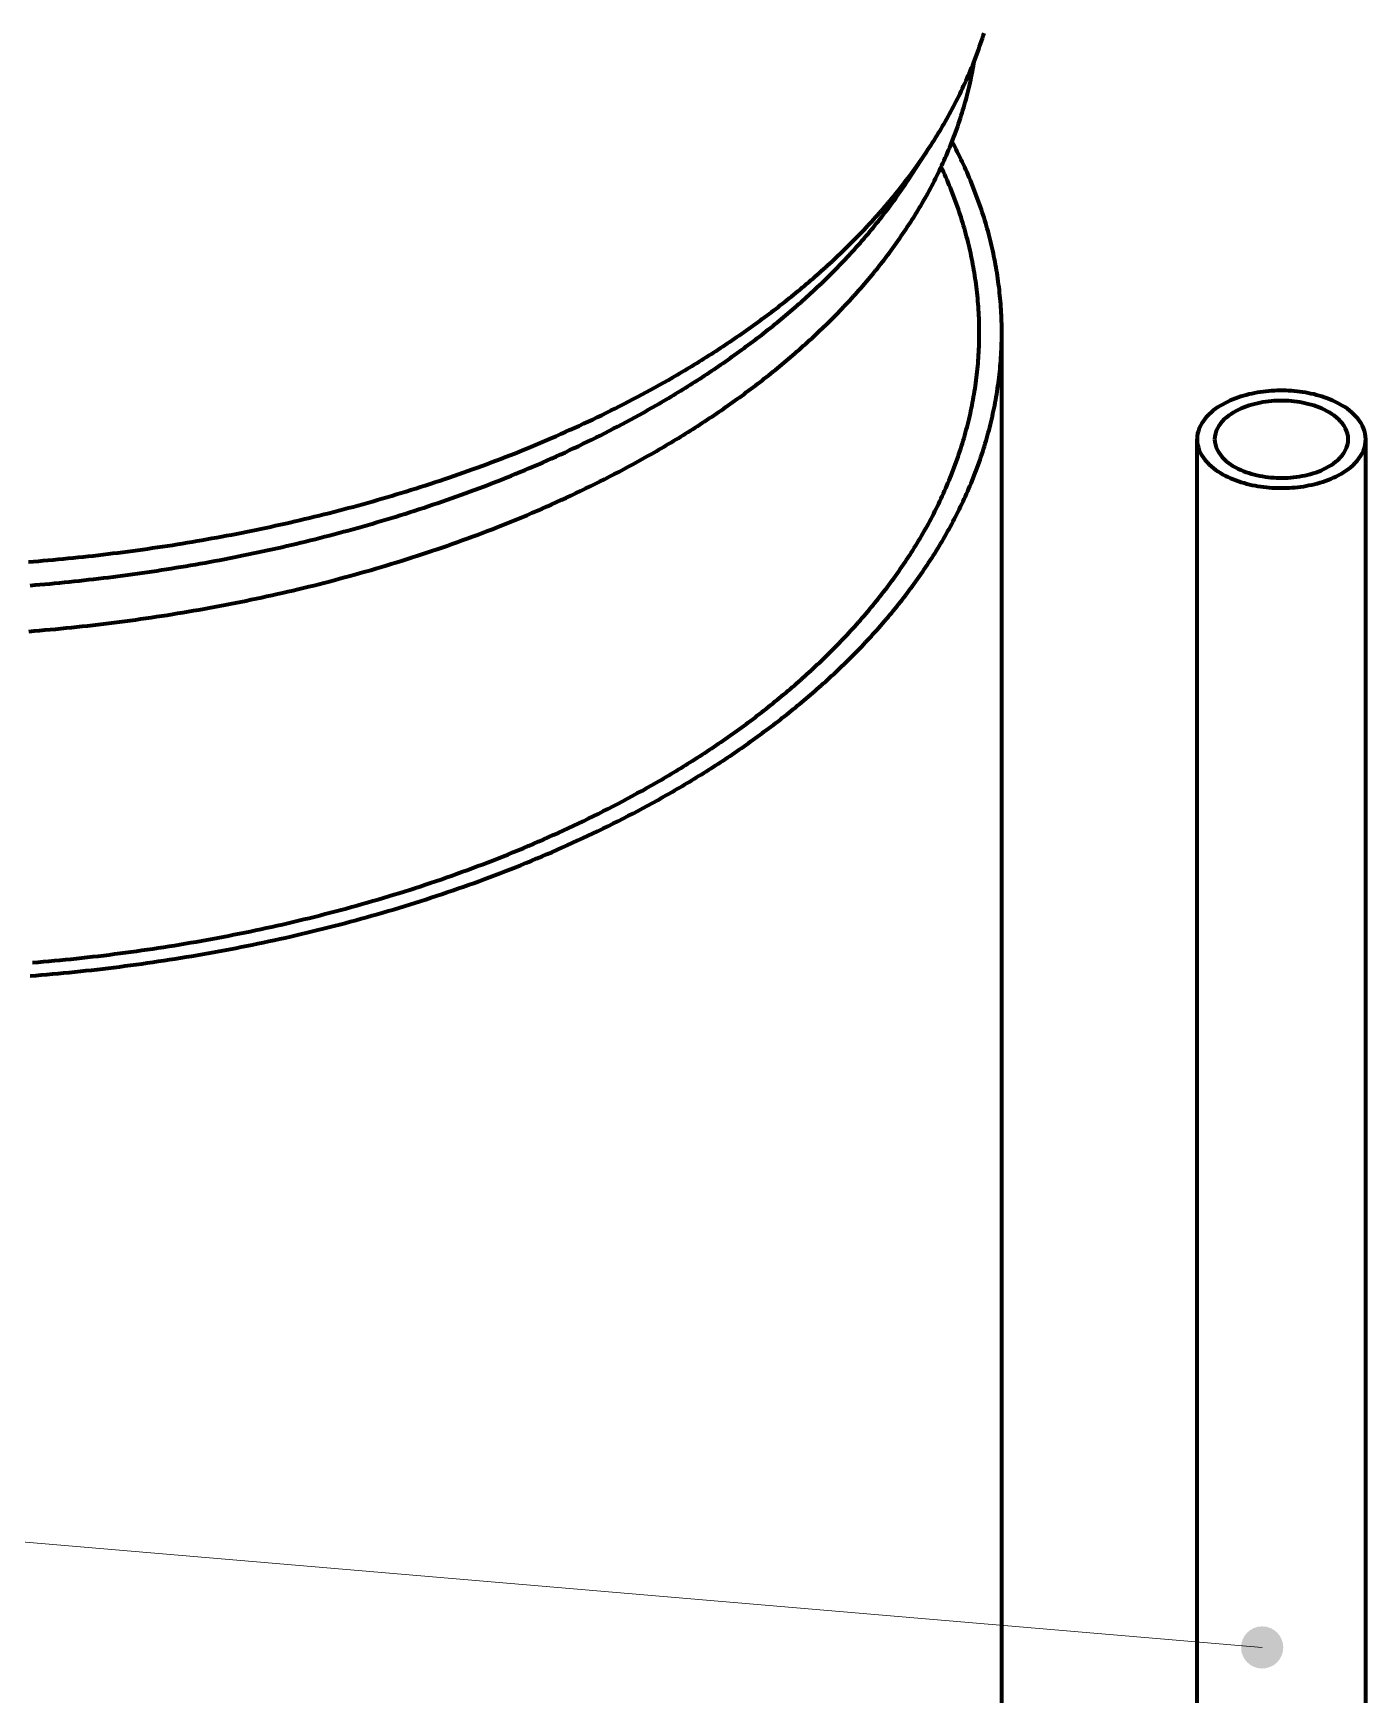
# Model space of a CAD drawing. Header units: millimetres. Extents: x 0 to 841, y 0 to 594.
# Drawn here: x 293.34 to 331.25, y 332.36 to 379.63 of the extents above; entities that cross this region are included whole.
import ezdxf

# ---------------------------------------------------------------- set-up
doc = ezdxf.new("R2010")
doc.units = ezdxf.units.MM
doc.layers.add('01-VISIBLE', color=7, linetype='CONTINUOUS', lineweight=70)
doc.layers.add('08-FINA', color=5, linetype='CONTINUOUS', lineweight=18)

msp = doc.modelspace()

# ---------------------------------------------------------------- hatches: boundary and pattern name
at = {"layer": '08-FINA'}
h = msp.add_hatch(color=7, dxfattribs=at)
h.dxf.hatch_style = 1
edge = h.paths.add_edge_path()
edge.add_arc((328.307, 333.707), 0.6, 0, 360)

# ---------------------------------------------------------------- linework, layer by layer
at = {"layer": '01-VISIBLE'}
for p, q in [((318.232, 375.453), (318.831, 376.368)), ((320.898, 266.605), (320.898, 371.117)), ((326.455, 230.994), (326.455, 368.079)), ((331.255, 230.994), (331.255, 368.079))]:
    msp.add_line(p, q, dxfattribs=at)
for points in [[(318.831, 376.368), (318.875, 376.435), (318.919, 376.503), (318.962, 376.572), (319.005, 376.64), (319.048, 376.709), (319.09, 376.778), (319.132, 376.847), (319.173, 376.916), (319.214, 376.986), (319.255, 377.056), (319.295, 377.126), (319.335, 377.196), (319.374, 377.267), (319.413, 377.337), (319.452, 377.408), (319.49, 377.48), (319.527, 377.551), (319.565, 377.623), (319.601, 377.695), (319.638, 377.767), (319.674, 377.839), (319.709, 377.912), (319.744, 377.985), (319.779, 378.058), (319.813, 378.131), (319.847, 378.204), (319.88, 378.278), (319.913, 378.352), (319.945, 378.426), (319.977, 378.5), (320.008, 378.575), (320.039, 378.649), (320.07, 378.724), (320.1, 378.799), (320.129, 378.875), (320.158, 378.95), (320.186, 379.026), (320.214, 379.102), (320.242, 379.178), (320.268, 379.254), (320.295, 379.33), (320.321, 379.407), (320.346, 379.484), (320.371, 379.56), (320.395, 379.638)], [(311.072, 367.745), (311.142, 367.786), (311.212, 367.826), (311.281, 367.867), (311.35, 367.908), (311.419, 367.949), (311.488, 367.99), (311.557, 368.032), (311.626, 368.073), (311.695, 368.115), (311.763, 368.157), (311.832, 368.199), (311.9, 368.242), (311.968, 368.284), (312.036, 368.327), (312.104, 368.37), (312.172, 368.413), (312.24, 368.457), (312.307, 368.5), (312.375, 368.544), (312.442, 368.588), (312.509, 368.632), (312.576, 368.677), (312.643, 368.722), (312.71, 368.766), (312.776, 368.811), (312.843, 368.857), (312.909, 368.902), (312.975, 368.948), (313.041, 368.994), (313.107, 369.04), (313.173, 369.086), (313.239, 369.132), (313.304, 369.179), (313.37, 369.226), (313.435, 369.273), (313.5, 369.32), (313.565, 369.368), (313.629, 369.416), (313.694, 369.464), (313.758, 369.512), (313.822, 369.56), (313.886, 369.609), (313.95, 369.658), (314.014, 369.707), (314.078, 369.756), (314.141, 369.805), (314.204, 369.855), (314.267, 369.905), (314.33, 369.955), (314.393, 370.005), (314.455, 370.056), (314.518, 370.107), (314.58, 370.158), (314.642, 370.209), (314.704, 370.261), (314.765, 370.312), (314.827, 370.364), (314.888, 370.416), (314.949, 370.469), (315.01, 370.521), (315.07, 370.574), (315.131, 370.627), (315.191, 370.68), (315.251, 370.734), (315.311, 370.788), (315.37, 370.842), (315.43, 370.896), (315.489, 370.95), (315.548, 371.005), (315.607, 371.06), (315.665, 371.115), (315.723, 371.17), (315.782, 371.226), (315.839, 371.282), (315.897, 371.338), (315.954, 371.394), (316.012, 371.451), (316.069, 371.508), (316.125, 371.565), (316.182, 371.622), (316.238, 371.679), (316.294, 371.737), (316.35, 371.795), (316.405, 371.853), (316.46, 371.912), (316.515, 371.971), (316.57, 372.03), (316.624, 372.089), (316.678, 372.148), (316.732, 372.208), (316.786, 372.268), (316.839, 372.328), (316.892, 372.388), (316.945, 372.449), (316.998, 372.51), (317.05, 372.571), (317.102, 372.632), (317.153, 372.694), (317.205, 372.756), (317.256, 372.818), (317.307, 372.88), (317.357, 372.943), (317.407, 373.006), (317.457, 373.069), (317.507, 373.132), (317.556, 373.196), (317.605, 373.26), (317.653, 373.324), (317.701, 373.388), (317.749, 373.453), (317.797, 373.518), (317.844, 373.583), (317.891, 373.648), (317.938, 373.714), (317.984, 373.779), (318.03, 373.845), (318.075, 373.912), (318.12, 373.978), (318.165, 374.045), (318.209, 374.112), (318.253, 374.179), (318.297, 374.247), (318.34, 374.315), (318.383, 374.383), (318.426, 374.451), (318.468, 374.519), (318.51, 374.588), (318.551, 374.657), (318.592, 374.726), (318.633, 374.796), (318.673, 374.865), (318.713, 374.935), (318.752, 375.005), (318.791, 375.076), (318.829, 375.146), (318.867, 375.217), (318.905, 375.288), (318.942, 375.36), (318.979, 375.431), (319.015, 375.503), (319.051, 375.575), (319.087, 375.647), (319.122, 375.719), (319.156, 375.792), (319.19, 375.865), (319.224, 375.938), (319.257, 376.011), (319.29, 376.085), (319.322, 376.158), (319.354, 376.232), (319.385, 376.306), (319.416, 376.381), (319.446, 376.455), (319.476, 376.53), (319.505, 376.605), (319.533, 376.68), (319.562, 376.755), (319.589, 376.831), (319.617, 376.906), (319.643, 376.982), (319.669, 377.058), (319.695, 377.134), (319.72, 377.211), (319.745, 377.287), (319.769, 377.364), (319.792, 377.441), (319.815, 377.518), (319.838, 377.595), (319.86, 377.673), (319.881, 377.75), (319.902, 377.828), (319.922, 377.906), (319.941, 377.984), (319.961, 378.062), (319.979, 378.14), (319.997, 378.218), (320.014, 378.297), (320.031, 378.376), (320.047, 378.454), (320.063, 378.533), (320.078, 378.612), (320.092, 378.691), (320.106, 378.77), (320.119, 378.85)], [(311.525, 369.836), (311.595, 369.876), (311.664, 369.916), (311.733, 369.957), (311.803, 369.998), (311.872, 370.039), (311.941, 370.08), (312.01, 370.122), (312.079, 370.163), (312.147, 370.205), (312.216, 370.247), (312.284, 370.289), (312.353, 370.332), (312.421, 370.374), (312.489, 370.417), (312.557, 370.46), (312.625, 370.503), (312.692, 370.546), (312.76, 370.59), (312.827, 370.634), (312.895, 370.678), (312.962, 370.722), (313.029, 370.766), (313.096, 370.81), (313.163, 370.855), (313.229, 370.9), (313.296, 370.945), (313.362, 370.991), (313.429, 371.036), (313.495, 371.082), (313.561, 371.128), (313.627, 371.174), (313.692, 371.22), (313.758, 371.267), (313.823, 371.313), (313.888, 371.36), (313.954, 371.408), (314.019, 371.455), (314.083, 371.503), (314.148, 371.55), (314.212, 371.598), (314.277, 371.647), (314.341, 371.695), (314.405, 371.744), (314.469, 371.792), (314.533, 371.841), (314.596, 371.891), (314.659, 371.94), (314.723, 371.99), (314.786, 372.04), (314.849, 372.09), (314.911, 372.14), (314.974, 372.191), (315.036, 372.242), (315.098, 372.293), (315.16, 372.344), (315.222, 372.395), (315.284, 372.447), (315.345, 372.499), (315.406, 372.551), (315.467, 372.603), (315.528, 372.656), (315.589, 372.708), (315.649, 372.761), (315.71, 372.815), (315.77, 372.868), (315.829, 372.922), (315.889, 372.976), (315.949, 373.03), (316.008, 373.084), (316.067, 373.139), (316.126, 373.193), (316.184, 373.248), (316.243, 373.304), (316.301, 373.359), (316.359, 373.415), (316.417, 373.471), (316.474, 373.527), (316.531, 373.583), (316.588, 373.64), (316.645, 373.697), (316.702, 373.754), (316.758, 373.811), (316.814, 373.869), (316.87, 373.927), (316.926, 373.985), (316.981, 374.043), (317.036, 374.102), (317.091, 374.16), (317.146, 374.219), (317.2, 374.279), (317.254, 374.338), (317.308, 374.398), (317.362, 374.458), (317.415, 374.518), (317.468, 374.578), (317.521, 374.639), (317.573, 374.7), (317.625, 374.761), (317.677, 374.822), (317.729, 374.884), (317.78, 374.946), (317.831, 375.008), (317.882, 375.07), (317.933, 375.133), (317.983, 375.196), (318.033, 375.259), (318.082, 375.322), (318.131, 375.386), (318.18, 375.449), (318.229, 375.513), (318.277, 375.578), (318.325, 375.642), (318.373, 375.707), (318.42, 375.772), (318.467, 375.837), (318.514, 375.903), (318.56, 375.968), (318.606, 376.034), (318.652, 376.101), (318.697, 376.167), (318.742, 376.234), (318.787, 376.301), (318.831, 376.368)], [(320.898, 371.117), (320.897, 371.198), (320.896, 371.279), (320.895, 371.36), (320.893, 371.441), (320.89, 371.522), (320.887, 371.603), (320.883, 371.683), (320.878, 371.764), (320.873, 371.845), (320.867, 371.926), (320.86, 372.007), (320.853, 372.087), (320.846, 372.168), (320.837, 372.249), (320.829, 372.329), (320.819, 372.41), (320.809, 372.49), (320.798, 372.57), (320.787, 372.651), (320.775, 372.731), (320.763, 372.811), (320.75, 372.891), (320.736, 372.971), (320.722, 373.05), (320.707, 373.13), (320.692, 373.209), (320.676, 373.289), (320.659, 373.368), (320.642, 373.447), (320.624, 373.526), (320.606, 373.605), (320.587, 373.684), (320.568, 373.763), (320.548, 373.841), (320.527, 373.92), (320.506, 373.998), (320.484, 374.076), (320.462, 374.154), (320.44, 374.232), (320.416, 374.309), (320.392, 374.387), (320.368, 374.464), (320.343, 374.541), (320.318, 374.618), (320.292, 374.695), (320.265, 374.771), (320.238, 374.848), (320.211, 374.924), (320.183, 375), (320.154, 375.076), (320.125, 375.151), (320.096, 375.227), (320.066, 375.302), (320.035, 375.377), (320.004, 375.452), (319.973, 375.526), (319.941, 375.601), (319.908, 375.675), (319.875, 375.749), (319.842, 375.823), (319.808, 375.896), (319.774, 375.97), (319.739, 376.043), (319.704, 376.116), (319.668, 376.189), (319.632, 376.261), (319.595, 376.333), (319.558, 376.406), (319.521, 376.477), (319.483, 376.549)], [(320.258, 371.117), (320.257, 371.198), (320.256, 371.279), (320.255, 371.36), (320.253, 371.442), (320.25, 371.523), (320.246, 371.604), (320.242, 371.685), (320.237, 371.767), (320.232, 371.848), (320.226, 371.929), (320.219, 372.01), (320.212, 372.091), (320.204, 372.172), (320.196, 372.252), (320.187, 372.333), (320.177, 372.414), (320.167, 372.495), (320.156, 372.575), (320.144, 372.656), (320.132, 372.736), (320.119, 372.816), (320.106, 372.896), (320.092, 372.977), (320.077, 373.056), (320.062, 373.136), (320.046, 373.216), (320.03, 373.296), (320.013, 373.375), (319.995, 373.455), (319.977, 373.534), (319.958, 373.613), (319.939, 373.692), (319.919, 373.771), (319.898, 373.849), (319.877, 373.928), (319.856, 374.006), (319.833, 374.084), (319.811, 374.162), (319.787, 374.24), (319.763, 374.318), (319.739, 374.396), (319.714, 374.473), (319.689, 374.55), (319.663, 374.627), (319.636, 374.704), (319.609, 374.781), (319.581, 374.857), (319.553, 374.933), (319.524, 375.009), (319.495, 375.085), (319.465, 375.161), (319.435, 375.236), (319.404, 375.312), (319.373, 375.387), (319.341, 375.461), (319.309, 375.536), (319.276, 375.61), (319.243, 375.685), (319.209, 375.759), (319.175, 375.832)], [(311.072, 369.052), (311.142, 369.092), (311.211, 369.132), (311.28, 369.173), (311.349, 369.214), (311.418, 369.254), (311.487, 369.296), (311.555, 369.337), (311.624, 369.378), (311.692, 369.42), (311.76, 369.462), (311.829, 369.504), (311.897, 369.546), (311.965, 369.589), (312.032, 369.631), (312.1, 369.674), (312.168, 369.717), (312.235, 369.76), (312.302, 369.804), (312.369, 369.847), (312.437, 369.891), (312.503, 369.935), (312.57, 369.979), (312.637, 370.024), (312.703, 370.068), (312.77, 370.113), (312.836, 370.158), (312.902, 370.204), (312.968, 370.249), (313.034, 370.295), (313.099, 370.34), (313.165, 370.387), (313.23, 370.433), (313.296, 370.479), (313.361, 370.526), (313.426, 370.573), (313.49, 370.62), (313.555, 370.667), (313.619, 370.715), (313.684, 370.763), (313.748, 370.81), (313.812, 370.859), (313.876, 370.907), (313.939, 370.956), (314.003, 371.004), (314.066, 371.053), (314.129, 371.103), (314.192, 371.152), (314.255, 371.202), (314.318, 371.252), (314.38, 371.302), (314.443, 371.352), (314.505, 371.403), (314.567, 371.453), (314.628, 371.504), (314.69, 371.556), (314.751, 371.607), (314.813, 371.659), (314.874, 371.711), (314.934, 371.763), (314.995, 371.815), (315.055, 371.868), (315.116, 371.92), (315.176, 371.973), (315.236, 372.027), (315.295, 372.08), (315.355, 372.134), (315.414, 372.188), (315.473, 372.242), (315.532, 372.296), (315.59, 372.351), (315.649, 372.406), (315.707, 372.461), (315.765, 372.516), (315.822, 372.572), (315.88, 372.627), (315.937, 372.684), (315.994, 372.74), (316.051, 372.796), (316.107, 372.853), (316.164, 372.91), (316.22, 372.967), (316.275, 373.025), (316.331, 373.082), (316.386, 373.14), (316.441, 373.198), (316.496, 373.257), (316.551, 373.315), (316.605, 373.374), (316.659, 373.433), (316.713, 373.493), (316.766, 373.552), (316.82, 373.612), (316.873, 373.672), (316.925, 373.733), (316.978, 373.793), (317.03, 373.854), (317.082, 373.915), (317.133, 373.976), (317.184, 374.038), (317.235, 374.1), (317.286, 374.162), (317.336, 374.224), (317.387, 374.286), (317.436, 374.349), (317.486, 374.412), (317.535, 374.475), (317.584, 374.539), (317.632, 374.603), (317.68, 374.667), (317.728, 374.731), (317.776, 374.795), (317.823, 374.86), (317.87, 374.925), (317.916, 374.99), (317.963, 375.055), (318.008, 375.121), (318.054, 375.187), (318.099, 375.253), (318.144, 375.32), (318.188, 375.386), (318.232, 375.453)], [(311.072, 358.314), (311.142, 358.354), (311.211, 358.394), (311.28, 358.435), (311.349, 358.476), (311.418, 358.517), (311.487, 358.558), (311.555, 358.599), (311.624, 358.64), (311.692, 358.682), (311.761, 358.724), (311.829, 358.766), (311.897, 358.808), (311.965, 358.851), (312.033, 358.893), (312.1, 358.936), (312.168, 358.979), (312.235, 359.022), (312.303, 359.066), (312.37, 359.11), (312.437, 359.153), (312.504, 359.197), (312.57, 359.242), (312.637, 359.286), (312.704, 359.331), (312.77, 359.376), (312.836, 359.421), (312.902, 359.466), (312.968, 359.511), (313.034, 359.557), (313.1, 359.603), (313.165, 359.649), (313.231, 359.695), (313.296, 359.742), (313.361, 359.788), (313.426, 359.835), (313.491, 359.882), (313.555, 359.93), (313.62, 359.977), (313.684, 360.025), (313.748, 360.073), (313.812, 360.121), (313.876, 360.169), (313.94, 360.218), (314.003, 360.267), (314.067, 360.316), (314.13, 360.365), (314.193, 360.415), (314.256, 360.464), (314.318, 360.514), (314.381, 360.564), (314.443, 360.615), (314.505, 360.665), (314.567, 360.716), (314.629, 360.767), (314.691, 360.818), (314.752, 360.87), (314.813, 360.921), (314.874, 360.973), (314.935, 361.025), (314.996, 361.078), (315.056, 361.13), (315.116, 361.183), (315.176, 361.236), (315.236, 361.289), (315.296, 361.343), (315.355, 361.397), (315.415, 361.451), (315.474, 361.505), (315.532, 361.559), (315.591, 361.614), (315.649, 361.669), (315.707, 361.724), (315.765, 361.779), (315.823, 361.835), (315.881, 361.89), (315.938, 361.946), (315.995, 362.003), (316.052, 362.059), (316.108, 362.116), (316.164, 362.173), (316.22, 362.23), (316.276, 362.288), (316.332, 362.345), (316.387, 362.403), (316.442, 362.461), (316.497, 362.52), (316.552, 362.578), (316.606, 362.637), (316.66, 362.696), (316.714, 362.756), (316.767, 362.815), (316.821, 362.875), (316.873, 362.935), (316.926, 362.996), (316.979, 363.056), (317.031, 363.117), (317.083, 363.178), (317.134, 363.239), (317.185, 363.301), (317.236, 363.363), (317.287, 363.425), (317.337, 363.487), (317.387, 363.55), (317.437, 363.612), (317.487, 363.675), (317.536, 363.739), (317.585, 363.802), (317.633, 363.866), (317.681, 363.93), (317.729, 363.994), (317.777, 364.059), (317.824, 364.123), (317.871, 364.188), (317.917, 364.254), (317.964, 364.319), (318.009, 364.385), (318.055, 364.451), (318.1, 364.517), (318.145, 364.583), (318.189, 364.65), (318.233, 364.717), (318.277, 364.784), (318.32, 364.851), (318.363, 364.919), (318.406, 364.987), (318.448, 365.055), (318.49, 365.123), (318.531, 365.192), (318.572, 365.261), (318.613, 365.33), (318.653, 365.399), (318.693, 365.468), (318.732, 365.538), (318.771, 365.608), (318.81, 365.678), (318.848, 365.749), (318.885, 365.82), (318.923, 365.89), (318.96, 365.962), (318.996, 366.033), (319.032, 366.104), (319.068, 366.176), (319.103, 366.248), (319.137, 366.32), (319.172, 366.393), (319.205, 366.466), (319.239, 366.538), (319.271, 366.612), (319.304, 366.685), (319.335, 366.758), (319.367, 366.832), (319.398, 366.906), (319.428, 366.98), (319.458, 367.054), (319.488, 367.129), (319.516, 367.204), (319.545, 367.278), (319.573, 367.354), (319.6, 367.429), (319.627, 367.504), (319.653, 367.58), (319.679, 367.656), (319.705, 367.732), (319.729, 367.808), (319.754, 367.884), (319.778, 367.961), (319.801, 368.037), (319.823, 368.114), (319.846, 368.191), (319.867, 368.268), (319.888, 368.346), (319.909, 368.423), (319.929, 368.501), (319.948, 368.578), (319.967, 368.656), (319.985, 368.734), (320.003, 368.812), (320.02, 368.891), (320.036, 368.969), (320.052, 369.047), (320.068, 369.126), (320.082, 369.205), (320.096, 369.284), (320.11, 369.363), (320.123, 369.442), (320.136, 369.521), (320.147, 369.6), (320.159, 369.679), (320.169, 369.759), (320.179, 369.838), (320.189, 369.918), (320.198, 369.997), (320.206, 370.077), (320.214, 370.157), (320.221, 370.237), (320.227, 370.316), (320.233, 370.396), (320.238, 370.476), (320.243, 370.556), (320.247, 370.636), (320.25, 370.716), (320.253, 370.796), (320.255, 370.876), (320.256, 370.956), (320.257, 371.037), (320.258, 371.117)], [(311.525, 358.053), (311.594, 358.093), (311.664, 358.133), (311.733, 358.174), (311.802, 358.215), (311.871, 358.255), (311.94, 358.297), (312.008, 358.338), (312.077, 358.379), (312.146, 358.421), (312.214, 358.463), (312.282, 358.505), (312.35, 358.547), (312.418, 358.59), (312.486, 358.632), (312.554, 358.675), (312.622, 358.718), (312.689, 358.761), (312.757, 358.805), (312.824, 358.848), (312.891, 358.892), (312.958, 358.936), (313.025, 358.98), (313.092, 359.025), (313.158, 359.069), (313.225, 359.114), (313.291, 359.159), (313.358, 359.204), (313.424, 359.25), (313.49, 359.295), (313.555, 359.341), (313.621, 359.387), (313.687, 359.433), (313.752, 359.48), (313.817, 359.526), (313.882, 359.573), (313.947, 359.62), (314.012, 359.667), (314.077, 359.715), (314.141, 359.762), (314.206, 359.81), (314.27, 359.858), (314.334, 359.907), (314.398, 359.955), (314.461, 360.004), (314.525, 360.053), (314.588, 360.102), (314.652, 360.151), (314.715, 360.201), (314.778, 360.25), (314.84, 360.3), (314.903, 360.35), (314.965, 360.401), (315.027, 360.451), (315.089, 360.502), (315.151, 360.553), (315.213, 360.605), (315.274, 360.656), (315.336, 360.708), (315.397, 360.76), (315.458, 360.812), (315.518, 360.864), (315.579, 360.917), (315.639, 360.97), (315.699, 361.023), (315.759, 361.076), (315.819, 361.129), (315.879, 361.183), (315.938, 361.237), (315.997, 361.291), (316.056, 361.346), (316.115, 361.4), (316.173, 361.455), (316.231, 361.51), (316.29, 361.565), (316.347, 361.621), (316.405, 361.677), (316.462, 361.733), (316.52, 361.789), (316.577, 361.845), (316.633, 361.902), (316.69, 361.959), (316.746, 362.016), (316.802, 362.073), (316.858, 362.131), (316.913, 362.189), (316.969, 362.247), (317.024, 362.305), (317.078, 362.364), (317.133, 362.422), (317.187, 362.481), (317.241, 362.541), (317.295, 362.6), (317.349, 362.66), (317.402, 362.72), (317.455, 362.78), (317.507, 362.841), (317.56, 362.901), (317.612, 362.962), (317.664, 363.023), (317.715, 363.085), (317.767, 363.146), (317.818, 363.208), (317.868, 363.27), (317.919, 363.333), (317.969, 363.395), (318.019, 363.458), (318.068, 363.521), (318.117, 363.584), (318.166, 363.648), (318.215, 363.712), (318.263, 363.776), (318.311, 363.84), (318.359, 363.905), (318.406, 363.969), (318.453, 364.034), (318.5, 364.1), (318.546, 364.165), (318.592, 364.231), (318.638, 364.297), (318.683, 364.363), (318.728, 364.429), (318.772, 364.496), (318.817, 364.563), (318.86, 364.63), (318.904, 364.697), (318.947, 364.765), (318.99, 364.833), (319.032, 364.901), (319.074, 364.969), (319.116, 365.038), (319.157, 365.106), (319.198, 365.175), (319.238, 365.245), (319.278, 365.314), (319.318, 365.384), (319.357, 365.454), (319.396, 365.524), (319.435, 365.594), (319.473, 365.665), (319.51, 365.736), (319.547, 365.807), (319.584, 365.878), (319.62, 365.949), (319.656, 366.021), (319.692, 366.093), (319.727, 366.165), (319.761, 366.237), (319.796, 366.31), (319.829, 366.383), (319.863, 366.456), (319.895, 366.529), (319.928, 366.602), (319.959, 366.676), (319.991, 366.75), (320.022, 366.824), (320.052, 366.898), (320.082, 366.972), (320.112, 367.047), (320.14, 367.121), (320.169, 367.196), (320.197, 367.272), (320.224, 367.347), (320.251, 367.422), (320.278, 367.498), (320.304, 367.574), (320.329, 367.65), (320.354, 367.726), (320.379, 367.803), (320.402, 367.879), (320.426, 367.956), (320.449, 368.033), (320.471, 368.11), (320.493, 368.187), (320.514, 368.264), (320.535, 368.342), (320.555, 368.419), (320.574, 368.497), (320.593, 368.575), (320.612, 368.653), (320.63, 368.731), (320.647, 368.809), (320.664, 368.888), (320.68, 368.966), (320.696, 369.045), (320.711, 369.124), (320.725, 369.203), (320.739, 369.282), (320.753, 369.361), (320.766, 369.44), (320.778, 369.519), (320.789, 369.598), (320.8, 369.678), (320.811, 369.757), (320.821, 369.837), (320.83, 369.916), (320.839, 369.996), (320.847, 370.076), (320.854, 370.156), (320.861, 370.236), (320.868, 370.316), (320.873, 370.396), (320.878, 370.476), (320.883, 370.556), (320.887, 370.636), (320.89, 370.716), (320.893, 370.796), (320.895, 370.876), (320.896, 370.956), (320.897, 371.036), (320.898, 371.117)], [(293.2, 364.592), (293.342, 364.603), (293.484, 364.615), (293.625, 364.627), (293.767, 364.64), (293.909, 364.652), (294.051, 364.666), (294.192, 364.679), (294.334, 364.693), (294.476, 364.707), (294.617, 364.722), (294.759, 364.737), (294.9, 364.752), (295.042, 364.768), (295.183, 364.784), (295.324, 364.801), (295.466, 364.818), (295.607, 364.835), (295.748, 364.853), (295.889, 364.871), (296.03, 364.889), (296.171, 364.908), (296.312, 364.927), (296.453, 364.947), (296.594, 364.967), (296.735, 364.987), (296.876, 365.008), (297.017, 365.029), (297.157, 365.05), (297.298, 365.072), (297.439, 365.095), (297.579, 365.117), (297.72, 365.14), (297.86, 365.164), (298, 365.188), (298.14, 365.212), (298.281, 365.237), (298.421, 365.262), (298.561, 365.287), (298.701, 365.313), (298.841, 365.339), (298.98, 365.366), (299.12, 365.393), (299.26, 365.42), (299.399, 365.448), (299.539, 365.476), (299.678, 365.504), (299.818, 365.533), (299.957, 365.563), (300.096, 365.593), (300.235, 365.623), (300.374, 365.653), (300.513, 365.685), (300.652, 365.716), (300.791, 365.748), (300.929, 365.78), (301.068, 365.813), (301.206, 365.846), (301.344, 365.879), (301.483, 365.913), (301.621, 365.948), (301.759, 365.982), (301.897, 366.017), (302.035, 366.053), (302.172, 366.089), (302.31, 366.126), (302.447, 366.162), (302.585, 366.2), (302.722, 366.237), (302.859, 366.276), (302.996, 366.314), (303.133, 366.353), (303.27, 366.393), (303.406, 366.432), (303.543, 366.473), (303.679, 366.514), (303.815, 366.555), (303.951, 366.596), (304.087, 366.638), (304.223, 366.681), (304.359, 366.724), (304.494, 366.767), (304.63, 366.811), (304.765, 366.856), (304.9, 366.9), (305.035, 366.946), (305.17, 366.991), (305.304, 367.038), (305.439, 367.084), (305.573, 367.131), (305.707, 367.179), (305.841, 367.227), (305.975, 367.275), (306.109, 367.324), (306.242, 367.374), (306.375, 367.424), (306.509, 367.474), (306.641, 367.525), (306.774, 367.576), (306.907, 367.628), (307.039, 367.68), (307.171, 367.733), (307.303, 367.786), (307.435, 367.84), (307.567, 367.894), (307.698, 367.949), (307.829, 368.004), (307.96, 368.06), (308.091, 368.117), (308.221, 368.173), (308.352, 368.231), (308.482, 368.288), (308.611, 368.347), (308.741, 368.406), (308.87, 368.465), (309, 368.525), (309.128, 368.585), (309.257, 368.646), (309.385, 368.707), (309.513, 368.769), (309.641, 368.832), (309.769, 368.895), (309.896, 368.959), (310.023, 369.023), (310.15, 369.087), (310.277, 369.153), (310.403, 369.218), (310.529, 369.285), (310.654, 369.352), (310.78, 369.419), (310.905, 369.487), (311.029, 369.556), (311.154, 369.625), (311.278, 369.695), (311.402, 369.765), (311.525, 369.836)], [(331.255, 368.079), (331.251, 368.16), (331.239, 368.24), (331.219, 368.318), (331.192, 368.394), (331.159, 368.467), (331.119, 368.538), (331.075, 368.605), (331.026, 368.669), (330.973, 368.73), (330.917, 368.788), (330.857, 368.843), (330.795, 368.894), (330.731, 368.943), (330.665, 368.989), (330.597, 369.032), (330.527, 369.073), (330.456, 369.111), (330.384, 369.147), (330.31, 369.181), (330.236, 369.212), (330.161, 369.242), (330.085, 369.269), (330.008, 369.294), (329.931, 369.318), (329.853, 369.339), (329.775, 369.359), (329.696, 369.377), (329.617, 369.393), (329.538, 369.408), (329.458, 369.42), (329.378, 369.431), (329.298, 369.441), (329.217, 369.449), (329.137, 369.455), (329.056, 369.46), (328.976, 369.463), (328.895, 369.465), (328.814, 369.465), (328.734, 369.463), (328.653, 369.46), (328.572, 369.455), (328.492, 369.449), (328.412, 369.441), (328.331, 369.431), (328.252, 369.42), (328.172, 369.408), (328.092, 369.393), (328.013, 369.377), (327.935, 369.359), (327.856, 369.339), (327.779, 369.318), (327.701, 369.294), (327.625, 369.269), (327.549, 369.242), (327.474, 369.212), (327.399, 369.181), (327.326, 369.147), (327.254, 369.111), (327.183, 369.073), (327.113, 369.032), (327.045, 368.989), (326.978, 368.943), (326.914, 368.894), (326.852, 368.843), (326.793, 368.788), (326.736, 368.73), (326.683, 368.669), (326.634, 368.605), (326.59, 368.538), (326.551, 368.467), (326.517, 368.394), (326.491, 368.318), (326.471, 368.24), (326.459, 368.16), (326.455, 368.079)], [(293.253, 363.924), (293.392, 363.936), (293.531, 363.948), (293.67, 363.96), (293.809, 363.972), (293.948, 363.985), (294.086, 363.998), (294.225, 364.012), (294.364, 364.026), (294.503, 364.04), (294.641, 364.055), (294.78, 364.07), (294.919, 364.086), (295.057, 364.101), (295.196, 364.118), (295.334, 364.134), (295.473, 364.151), (295.611, 364.169), (295.749, 364.186), (295.888, 364.204), (296.026, 364.223), (296.164, 364.242), (296.302, 364.261), (296.44, 364.28), (296.578, 364.3), (296.716, 364.321), (296.854, 364.341), (296.992, 364.362), (297.13, 364.384), (297.268, 364.406), (297.405, 364.428), (297.543, 364.45), (297.681, 364.473), (297.818, 364.497), (297.956, 364.521), (298.093, 364.545), (298.23, 364.569), (298.368, 364.594), (298.505, 364.619), (298.642, 364.645), (298.779, 364.671), (298.916, 364.698), (299.053, 364.724), (299.189, 364.752), (299.326, 364.779), (299.463, 364.807), (299.599, 364.836), (299.736, 364.864), (299.872, 364.894), (300.008, 364.923), (300.145, 364.953), (300.281, 364.984), (300.417, 365.015), (300.553, 365.046), (300.689, 365.077), (300.824, 365.109), (300.96, 365.142), (301.096, 365.175), (301.231, 365.208), (301.366, 365.241), (301.502, 365.276), (301.637, 365.31), (301.772, 365.345), (301.907, 365.38), (302.042, 365.416), (302.176, 365.452), (302.311, 365.489), (302.445, 365.526), (302.58, 365.563), (302.714, 365.601), (302.848, 365.639), (302.982, 365.678), (303.116, 365.717), (303.25, 365.756), (303.383, 365.796), (303.517, 365.837), (303.65, 365.877), (303.783, 365.919), (303.917, 365.96), (304.05, 366.002), (304.182, 366.045), (304.315, 366.088), (304.448, 366.131), (304.58, 366.175), (304.712, 366.22), (304.844, 366.264), (304.976, 366.31), (305.108, 366.355), (305.24, 366.401), (305.371, 366.448), (305.502, 366.495), (305.634, 366.543), (305.764, 366.591), (305.895, 366.639), (306.026, 366.688), (306.156, 366.737), (306.287, 366.787), (306.417, 366.838), (306.547, 366.888), (306.676, 366.94), (306.806, 366.991), (306.935, 367.044), (307.064, 367.096), (307.193, 367.149), (307.322, 367.203), (307.45, 367.257), (307.579, 367.312), (307.707, 367.367), (307.835, 367.423), (307.962, 367.479), (308.09, 367.535), (308.217, 367.593), (308.344, 367.65), (308.471, 367.708), (308.597, 367.767), (308.724, 367.826), (308.85, 367.886), (308.976, 367.946), (309.101, 368.007), (309.226, 368.068), (309.352, 368.13), (309.476, 368.192), (309.601, 368.255), (309.725, 368.319), (309.849, 368.382), (309.973, 368.447), (310.096, 368.512), (310.219, 368.577), (310.342, 368.644), (310.465, 368.71), (310.587, 368.777), (310.709, 368.845), (310.83, 368.914), (310.952, 368.982), (311.072, 369.052)], [(330.755, 368.079), (330.75, 368.16), (330.734, 368.24), (330.709, 368.317), (330.676, 368.391), (330.636, 368.462), (330.589, 368.528), (330.536, 368.59), (330.479, 368.648), (330.419, 368.702), (330.355, 368.752), (330.289, 368.799), (330.22, 368.842), (330.149, 368.882), (330.077, 368.919), (330.003, 368.953), (329.928, 368.984), (329.852, 369.013), (329.775, 369.039), (329.697, 369.062), (329.619, 369.083), (329.54, 369.102), (329.46, 369.119), (329.38, 369.133), (329.3, 369.146), (329.219, 369.156), (329.139, 369.164), (329.058, 369.17), (328.977, 369.174), (328.895, 369.176), (328.814, 369.176), (328.733, 369.174), (328.652, 369.17), (328.571, 369.164), (328.49, 369.156), (328.409, 369.146), (328.329, 369.133), (328.249, 369.119), (328.17, 369.102), (328.091, 369.083), (328.012, 369.062), (327.934, 369.039), (327.857, 369.013), (327.781, 368.984), (327.706, 368.953), (327.633, 368.919), (327.56, 368.882), (327.49, 368.842), (327.421, 368.799), (327.354, 368.752), (327.291, 368.702), (327.23, 368.648), (327.173, 368.59), (327.121, 368.528), (327.074, 368.462), (327.033, 368.391), (327, 368.317), (326.975, 368.24), (326.96, 368.16), (326.955, 368.079)], [(326.455, 368.079), (326.459, 367.998), (326.471, 367.918), (326.491, 367.839), (326.518, 367.763), (326.552, 367.689), (326.592, 367.618), (326.636, 367.55), (326.686, 367.486), (326.739, 367.425), (326.796, 367.367), (326.856, 367.312), (326.919, 367.26), (326.983, 367.211), (327.05, 367.165), (327.119, 367.122), (327.189, 367.081), (327.261, 367.043), (327.334, 367.007), (327.408, 366.974), (327.483, 366.942), (327.558, 366.913), (327.635, 366.886), (327.712, 366.861), (327.79, 366.837), (327.868, 366.816), (327.947, 366.796), (328.026, 366.779), (328.106, 366.763), (328.186, 366.748), (328.266, 366.736), (328.346, 366.725), (328.427, 366.716), (328.508, 366.708), (328.589, 366.702), (328.67, 366.698), (328.751, 366.695), (328.832, 366.694), (328.913, 366.694), (328.995, 366.696), (329.076, 366.699), (329.157, 366.705), (329.238, 366.711), (329.319, 366.72), (329.399, 366.73), (329.479, 366.741), (329.56, 366.755), (329.639, 366.77), (329.719, 366.786), (329.798, 366.805), (329.876, 366.825), (329.955, 366.848), (330.032, 366.872), (330.109, 366.898), (330.185, 366.926), (330.261, 366.956), (330.335, 366.988), (330.408, 367.023), (330.481, 367.06), (330.552, 367.099)], [(326.955, 368.079), (326.96, 367.999), (326.975, 367.919), (326.999, 367.843), (327.032, 367.769), (327.072, 367.699), (327.119, 367.633), (327.171, 367.571), (327.227, 367.513), (327.287, 367.459), (327.35, 367.409), (327.416, 367.363), (327.484, 367.319), (327.554, 367.279), (327.626, 367.242), (327.699, 367.208), (327.774, 367.177), (327.849, 367.148), (327.925, 367.122), (328.002, 367.099), (328.08, 367.077), (328.159, 367.058), (328.238, 367.042), (328.317, 367.027), (328.397, 367.015), (328.477, 367.004), (328.557, 366.996), (328.637, 366.989), (328.718, 366.985), (328.799, 366.983), (328.879, 366.982), (328.96, 366.984), (329.041, 366.987), (329.121, 366.993), (329.202, 367.001), (329.282, 367.01), (329.361, 367.022), (329.441, 367.036), (329.52, 367.052), (329.599, 367.07), (329.677, 367.09), (329.754, 367.113), (329.831, 367.138), (329.907, 367.166), (329.982, 367.196), (330.055, 367.229), (330.127, 367.265), (330.198, 367.303)], [(330.198, 367.303), (330.269, 367.347), (330.338, 367.394), (330.404, 367.444), (330.467, 367.499), (330.526, 367.558), (330.581, 367.621), (330.63, 367.688), (330.672, 367.76), (330.707, 367.835), (330.733, 367.914), (330.749, 367.996), (330.755, 368.079)], [(330.552, 367.099), (330.624, 367.143), (330.694, 367.189), (330.762, 367.238), (330.828, 367.291), (330.892, 367.346), (330.952, 367.405), (331.008, 367.468), (331.061, 367.533), (331.108, 367.603), (331.151, 367.676), (331.187, 367.752), (331.216, 367.831), (331.237, 367.912), (331.25, 367.995), (331.255, 368.079)], [(293.217, 362.615), (293.369, 362.627), (293.521, 362.64), (293.672, 362.654), (293.824, 362.667), (293.976, 362.681), (294.127, 362.696), (294.279, 362.711), (294.43, 362.726), (294.582, 362.742), (294.733, 362.759), (294.884, 362.775), (295.036, 362.793), (295.187, 362.81), (295.338, 362.828), (295.489, 362.847), (295.64, 362.866), (295.791, 362.885), (295.942, 362.905), (296.093, 362.925), (296.244, 362.946), (296.394, 362.967), (296.545, 362.989), (296.696, 363.011), (296.846, 363.034), (296.997, 363.057), (297.147, 363.08), (297.298, 363.104), (297.448, 363.128), (297.598, 363.153), (297.748, 363.178), (297.898, 363.204), (298.048, 363.23), (298.198, 363.257), (298.348, 363.284), (298.498, 363.312), (298.647, 363.34), (298.797, 363.368), (298.946, 363.397), (299.096, 363.426), (299.245, 363.456), (299.394, 363.487), (299.543, 363.518), (299.692, 363.549), (299.841, 363.581), (299.99, 363.613), (300.138, 363.646), (300.287, 363.679), (300.435, 363.712), (300.584, 363.747), (300.732, 363.781), (300.88, 363.816), (301.028, 363.852), (301.176, 363.888), (301.324, 363.924), (301.472, 363.962), (301.619, 363.999), (301.767, 364.037), (301.914, 364.076), (302.061, 364.115), (302.208, 364.154), (302.355, 364.194), (302.502, 364.235), (302.648, 364.276), (302.795, 364.317), (302.941, 364.359), (303.087, 364.402), (303.233, 364.445), (303.379, 364.488), (303.525, 364.533), (303.67, 364.577), (303.816, 364.622), (303.961, 364.668), (304.106, 364.714), (304.251, 364.761), (304.396, 364.808), (304.54, 364.856), (304.685, 364.904), (304.829, 364.953), (304.973, 365.002), (305.117, 365.052), (305.26, 365.102), (305.404, 365.153), (305.547, 365.205), (305.69, 365.257), (305.833, 365.31), (305.976, 365.363), (306.118, 365.416), (306.26, 365.471), (306.402, 365.526), (306.544, 365.581), (306.686, 365.637), (306.827, 365.693), (306.968, 365.751), (307.109, 365.808), (307.25, 365.866), (307.39, 365.925), (307.53, 365.985), (307.67, 366.045), (307.81, 366.105), (307.949, 366.167), (308.088, 366.228), (308.227, 366.291), (308.366, 366.354), (308.504, 366.417), (308.642, 366.482), (308.78, 366.546), (308.917, 366.612), (309.054, 366.678), (309.191, 366.745), (309.328, 366.812), (309.464, 366.88), (309.6, 366.948), (309.736, 367.018), (309.871, 367.087), (310.006, 367.158), (310.14, 367.229), (310.275, 367.301), (310.409, 367.373), (310.542, 367.446), (310.675, 367.52), (310.808, 367.595), (310.94, 367.67), (311.072, 367.745)], [(293.25, 352.813), (293.409, 352.826), (293.568, 352.839), (293.727, 352.853), (293.886, 352.867), (294.045, 352.882), (294.204, 352.897), (294.363, 352.913), (294.522, 352.929), (294.681, 352.946), (294.839, 352.963), (294.998, 352.98), (295.157, 352.998), (295.315, 353.017), (295.474, 353.036), (295.633, 353.055), (295.791, 353.075), (295.949, 353.096), (296.108, 353.116), (296.266, 353.138), (296.424, 353.16), (296.582, 353.182), (296.74, 353.205), (296.898, 353.228), (297.056, 353.252), (297.214, 353.276), (297.372, 353.301), (297.53, 353.326), (297.687, 353.352), (297.845, 353.378), (298.002, 353.405), (298.159, 353.432), (298.317, 353.46), (298.474, 353.488), (298.631, 353.517), (298.788, 353.546), (298.945, 353.576), (299.102, 353.606), (299.258, 353.637), (299.415, 353.668), (299.572, 353.7), (299.728, 353.732), (299.884, 353.764), (300.04, 353.798), (300.197, 353.831), (300.353, 353.866), (300.508, 353.9), (300.664, 353.936), (300.82, 353.972), (300.975, 354.008), (301.131, 354.045), (301.286, 354.082), (301.441, 354.12), (301.596, 354.158), (301.751, 354.197), (301.906, 354.237), (302.06, 354.277), (302.215, 354.317), (302.369, 354.358), (302.523, 354.4), (302.677, 354.442), (302.831, 354.485), (302.985, 354.528), (303.139, 354.572), (303.292, 354.616), (303.445, 354.661), (303.598, 354.706), (303.751, 354.752), (303.904, 354.799), (304.057, 354.846), (304.209, 354.894), (304.361, 354.942), (304.513, 354.991), (304.665, 355.04), (304.817, 355.09), (304.968, 355.14), (305.12, 355.191), (305.271, 355.243), (305.422, 355.295), (305.572, 355.348), (305.723, 355.401), (305.873, 355.455), (306.023, 355.51), (306.173, 355.565), (306.323, 355.621), (306.472, 355.677), (306.621, 355.734), (306.77, 355.792), (306.919, 355.85), (307.068, 355.909), (307.216, 355.968), (307.364, 356.028), (307.512, 356.089), (307.659, 356.15), (307.806, 356.212), (307.953, 356.274), (308.1, 356.337), (308.246, 356.401), (308.392, 356.466), (308.538, 356.531), (308.684, 356.596), (308.829, 356.663), (308.974, 356.73), (309.119, 356.798), (309.263, 356.866), (309.407, 356.935), (309.551, 357.005), (309.694, 357.075), (309.837, 357.146), (309.98, 357.218), (310.122, 357.29), (310.264, 357.363), (310.406, 357.437), (310.547, 357.511), (310.688, 357.587), (310.828, 357.663), (310.969, 357.739), (311.108, 357.816), (311.248, 357.894), (311.387, 357.973), (311.525, 358.053)], [(293.319, 353.192), (293.475, 353.205), (293.63, 353.218), (293.786, 353.232), (293.942, 353.247), (294.098, 353.262), (294.254, 353.277), (294.409, 353.293), (294.565, 353.309), (294.721, 353.326), (294.876, 353.343), (295.032, 353.361), (295.187, 353.379), (295.343, 353.397), (295.498, 353.416), (295.653, 353.436), (295.808, 353.456), (295.963, 353.476), (296.119, 353.497), (296.274, 353.519), (296.429, 353.541), (296.583, 353.563), (296.738, 353.586), (296.893, 353.609), (297.048, 353.633), (297.202, 353.657), (297.357, 353.682), (297.511, 353.707), (297.666, 353.733), (297.82, 353.759), (297.974, 353.786), (298.128, 353.813), (298.282, 353.841), (298.436, 353.869), (298.59, 353.897), (298.744, 353.927), (298.898, 353.956), (299.051, 353.986), (299.205, 354.017), (299.358, 354.048), (299.511, 354.079), (299.665, 354.112), (299.818, 354.144), (299.971, 354.177), (300.123, 354.211), (300.276, 354.245), (300.429, 354.279), (300.581, 354.314), (300.734, 354.35), (300.886, 354.386), (301.038, 354.423), (301.19, 354.46), (301.342, 354.498), (301.494, 354.536), (301.646, 354.574), (301.797, 354.614), (301.948, 354.653), (302.1, 354.694), (302.251, 354.734), (302.402, 354.776), (302.553, 354.817), (302.703, 354.86), (302.854, 354.903), (303.004, 354.946), (303.154, 354.99), (303.304, 355.035), (303.454, 355.08), (303.604, 355.125), (303.753, 355.171), (303.903, 355.218), (304.052, 355.265), (304.201, 355.313), (304.35, 355.361), (304.499, 355.41), (304.647, 355.46), (304.795, 355.51), (304.943, 355.56), (305.091, 355.612), (305.239, 355.663), (305.386, 355.716), (305.534, 355.769), (305.681, 355.822), (305.828, 355.876), (305.974, 355.931), (306.121, 355.986), (306.267, 356.042), (306.413, 356.098), (306.559, 356.155), (306.704, 356.213), (306.85, 356.271), (306.995, 356.33), (307.139, 356.389), (307.284, 356.449), (307.428, 356.51), (307.572, 356.571), (307.716, 356.633), (307.859, 356.696), (308.003, 356.759), (308.145, 356.822), (308.288, 356.887), (308.43, 356.952), (308.573, 357.018), (308.714, 357.084), (308.856, 357.151), (308.997, 357.219), (309.138, 357.287), (309.278, 357.356), (309.418, 357.425), (309.558, 357.496), (309.698, 357.567), (309.837, 357.638), (309.976, 357.711), (310.114, 357.784), (310.252, 357.857), (310.39, 357.932), (310.527, 358.007), (310.664, 358.082), (310.801, 358.159), (310.937, 358.236), (311.072, 358.314)]]:
    msp.add_lwpolyline(points, dxfattribs=at)
at = {"layer": '08-FINA'}
msp.add_line((51.484, 357.243), (328.307, 333.707), dxfattribs=at)

doc.saveas('drawing.dxf')
